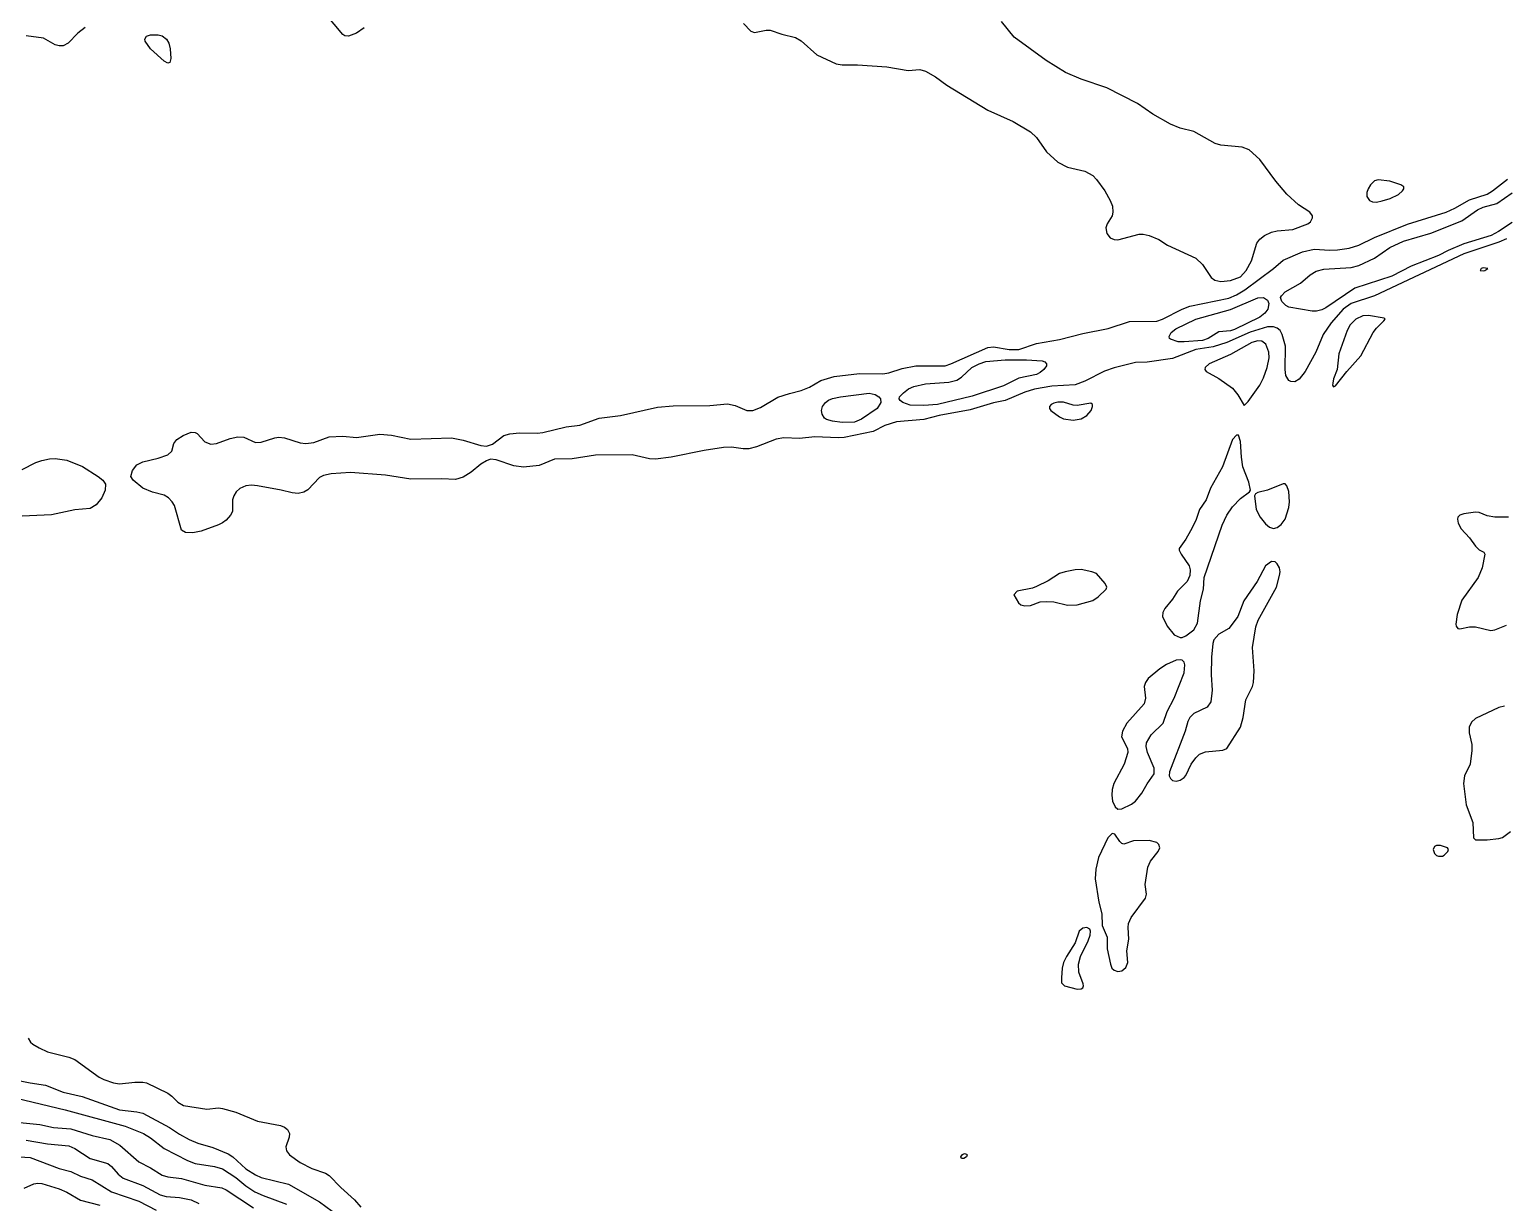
# Model space of a CAD drawing. Extents: x 474277 to 475042, y 254928 to 255625.
# Drawn here: x 474395.3 to 474453.5, y 255386 to 255432.3 of the extents above; entities that cross this region are included whole.
import ezdxf

# ---------------------------------------------------------------- set-up
doc = ezdxf.new("R2010")
doc.units = 0
doc.header["$MEASUREMENT"] = 0
doc.layers.add('BaseMapV2_DTM_export_MonNov09090547073261 — entities', color=1, linetype='CONTINUOUS')

msp = doc.modelspace()

# ---------------------------------------------------------------- linework, layer by layer
at = {"layer": 'BaseMapV2_DTM_export_MonNov09090547073261 — entities', "color": 15, "linetype": 'Continuous', "true_color": 0xb7484b}
for points in [[(474408.513, 255432.342, 83.5), (474408.207, 255432.139, 83.5), (474407.9, 255432.014, 83.5), (474407.747, 255432.027, 83.5), (474407.67, 255432.077, 83.5), (474406.98, 255432.901, 83.5)], [(474397.499, 255432.358, 83.5), (474397.216, 255432.128, 83.5), (474396.826, 255431.745, 83.5), (474396.628, 255431.638, 83.5), (474396.475, 255431.631, 83.5), (474396.322, 255431.678, 83.5), (474395.862, 255431.94, 83.5), (474395.172, 255432.024, 83.5)], [(474423.483, 255432.511, 83.25), (474423.772, 255432.206, 83.25), (474423.925, 255432.156, 83.25), (474424.385, 255432.253, 83.25), (474424.539, 255432.254, 83.25), (474424.999, 255432.09, 83.25), (474425.535, 255431.957, 83.25), (474425.765, 255431.826, 83.25), (474426.379, 255431.276, 83.25), (474427.146, 255430.918, 83.25), (474427.376, 255430.881, 83.25), (474427.989, 255430.885, 83.25), (474429.139, 255430.805, 83.25), (474429.983, 255430.657, 83.25), (474430.443, 255430.695, 83.25), (474430.673, 255430.628, 83.25), (474431.056, 255430.417, 83.25), (474431.516, 255430.085, 83.25), (474433.126, 255429.1, 83.25), (474434.123, 255428.643, 83.25), (474434.813, 255428.237, 83.25), (474435.043, 255428.016, 83.25), (474435.448, 255427.451, 83.25), (474435.887, 255427.039, 83.25), (474436.27, 255426.849, 83.25), (474436.96, 255426.689, 83.25), (474437.267, 255426.518, 83.25), (474437.42, 255426.36, 83.25), (474437.746, 255425.917, 83.25), (474437.959, 255425.534, 83.25), (474438.045, 255425.304, 83.25), (474438.066, 255425.074, 83.25), (474438.037, 255424.921, 83.25), (474437.844, 255424.614, 83.25), (474437.79, 255424.46, 83.25), (474437.829, 255424.23, 83.25), (474437.957, 255424.06, 83.25), (474438.11, 255423.995, 83.25), (474438.264, 255423.984, 83.25), (474439.107, 255424.201, 83.25), (474439.26, 255424.205, 83.25), (474439.49, 255424.15, 83.25), (474439.874, 255423.988, 83.25), (474440.214, 255423.77, 83.25), (474441.331, 255423.263, 83.25), (474441.595, 255423.004, 83.25), (474441.944, 255422.5, 83.25), (474442.083, 255422.39, 83.25), (474442.328, 255422.33, 83.25), (474442.711, 255422.373, 83.25)], [(474442.711, 255422.373, 83.25), (474443.094, 255422.524, 83.25), (474443.324, 255422.764, 83.25), (474443.539, 255423.157, 83.25), (474443.743, 255423.847, 83.25), (474443.861, 255424.011, 83.25), (474444.053, 255424.154, 83.25), (474444.321, 255424.286, 83.25), (474444.551, 255424.339, 83.25), (474445.164, 255424.384, 83.25), (474445.756, 255424.614, 83.25), (474445.859, 255424.69, 83.25), (474445.947, 255424.844, 83.25), (474445.94, 255424.921, 83.25), (474445.843, 255425.074, 83.25), (474445.395, 255425.359, 83.25), (474444.935, 255425.787, 83.25), (474444.501, 255426.301, 83.25), (474443.861, 255427.148, 83.25), (474443.438, 255427.528, 83.25), (474443.171, 255427.63, 83.25), (474442.328, 255427.72, 83.25), (474442.097, 255427.786, 83.25), (474441.254, 255428.251, 83.25), (474440.717, 255428.389, 83.25), (474440.334, 255428.538, 83.25), (474439.644, 255428.935, 83.25), (474439.03, 255429.364, 83.25), (474437.827, 255429.981, 83.25), (474436.807, 255430.318, 83.25), (474436.193, 255430.583, 83.25), (474435.427, 255431.055, 83.25), (474434.173, 255431.975, 83.25), (474433.666, 255432.588, 83.25)], [(474400.839, 255430.978, 83.5), (474400.769, 255430.952, 83.5), (474400.616, 255431.025, 83.5), (474400.077, 255431.515, 83.5), (474399.869, 255431.821, 83.5), (474399.858, 255431.898, 83.5), (474399.926, 255432.011, 83.5), (474400.079, 255432.066, 83.5), (474400.386, 255432.063, 83.5), (474400.539, 255432.022, 83.5), (474400.707, 255431.898, 83.5), (474400.801, 255431.745, 83.5), (474400.857, 255431.515, 83.5), (474400.887, 255431.131, 83.5), (474400.839, 255430.978, 83.5)], [(474401.747, 255412.422, 83.5), (474401.459, 255412.43, 83.5), (474401.306, 255412.524, 83.5), (474401.021, 255413.496, 83.5), (474400.933, 255413.649, 83.5), (474400.79, 255413.802, 83.5), (474400.616, 255413.91, 83.5), (474400.156, 255414.027, 83.5), (474399.773, 255414.186, 83.5), (474399.398, 255414.493, 83.5), (474399.309, 255414.646, 83.5), (474399.365, 255414.876, 83.5), (474399.545, 255415.106, 83.5), (474399.772, 255415.228, 83.5), (474400.386, 255415.364, 83.5), (474400.769, 255415.5, 83.5), (474400.921, 255415.643, 83.5), (474401.001, 255415.949, 83.5), (474401.116, 255416.103, 83.5), (474401.37, 255416.256, 83.5), (474401.689, 255416.395, 83.5), (474401.842, 255416.385, 83.5), (474401.919, 255416.341, 83.5), (474402.226, 255416.017, 83.5), (474402.456, 255415.917, 83.5), (474402.686, 255415.942, 83.5), (474403.223, 255416.141, 83.5), (474403.529, 255416.211, 83.5), (474403.759, 255416.196, 83.5), (474404.219, 255415.986, 83.5), (474404.449, 255415.997, 83.5), (474404.986, 255416.175, 83.5), (474405.14, 255416.196, 83.5), (474405.37, 255416.164, 83.5), (474405.983, 255415.968, 83.5), (474406.213, 255415.95, 83.5), (474406.52, 255415.986, 83.5), (474407.133, 255416.21, 83.5), (474407.67, 255416.23, 83.5), (474408.207, 255416.183, 83.5), (474409.127, 255416.32, 83.5), (474409.587, 255416.28, 83.5), (474410.354, 255416.112, 83.5), (474411.964, 255416.165, 83.5), (474412.424, 255416.082, 83.5), (474413.114, 255415.861, 83.5), (474413.344, 255415.842, 83.5), (474413.574, 255415.922, 83.5), (474414.029, 255416.256, 83.5), (474414.264, 255416.328, 83.5), (474414.647, 255416.371, 83.5), (474415.337, 255416.359, 83.5), (474415.568, 255416.384, 83.5), (474416.488, 255416.597, 83.5), (474417.024, 255416.675, 83.5), (474417.791, 255416.947, 83.5), (474418.635, 255417.054, 83.5), (474420.091, 255417.376, 83.5), (474420.705, 255417.435, 83.5), (474422.162, 255417.45, 83.5), (474422.852, 255417.507, 83.5), (474423.158, 255417.443, 83.5), (474423.619, 255417.25, 83.5), (474423.849, 255417.249, 83.5), (474424.155, 255417.368, 83.5), (474424.845, 255417.768, 83.5), (474425.305, 255417.923, 83.5), (474425.765, 255418.034, 83.5), (474426.094, 255418.173, 83.5), (474426.532, 255418.427, 83.5), (474427.069, 255418.592, 83.5), (474428.066, 255418.709, 83.5), (474428.986, 255418.689, 83.5), (474429.216, 255418.735, 83.5), (474429.753, 255418.91, 83.5), (474430.289, 255419.014, 83.5), (474431.439, 255419.01, 83.5), (474431.67, 255419.082, 83.5), (474433.126, 255419.735, 83.5), (474433.356, 255419.753, 83.5), (474433.97, 255419.651, 83.5), (474434.353, 255419.654, 83.5), (474435.043, 255419.892, 83.5), (474435.963, 255420.048, 83.5), (474436.884, 255420.288, 83.5), (474437.88, 255420.477, 83.5), (474438.724, 255420.759, 83.5), (474439.797, 255420.768, 83.5), (474440.027, 255420.849, 83.5), (474440.794, 255421.24, 83.5), (474441.101, 255421.364, 83.5), (474442.634, 255421.682, 83.5), (474442.941, 255421.812, 83.5), (474443.271, 255422.007, 83.5), (474444.403, 255422.85, 83.5), (474444.781, 255423.178, 83.5), (474445.548, 255423.506, 83.5), (474446.008, 255423.606, 83.5), (474446.621, 255423.573, 83.5), (474446.928, 255423.586, 83.5), (474447.388, 255423.653, 83.5), (474447.772, 255423.768, 83.5), (474448.385, 255424.071, 83.5), (474449.688, 255424.594, 83.5), (474451.224, 255425.074, 83.5), (474451.566, 255425.227, 83.5), (474452.142, 255425.561, 83.5), (474452.832, 255425.786, 83.5), (474453.052, 255425.917, 83.5), (474453.638, 255426.377, 83.5)], [(474448.692, 255425.516, 83.25), (474449.011, 255425.611, 83.25), (474449.334, 255425.764, 83.25), (474449.5, 255425.917, 83.25), (474449.547, 255425.994, 83.25), (474449.545, 255426.071, 83.25), (474449.424, 255426.147, 83.25), (474448.998, 255426.293, 83.25), (474448.538, 255426.343, 83.25), (474448.385, 255426.303, 83.25), (474448.232, 255426.154, 83.25), (474448.133, 255425.994, 83.25), (474448.081, 255425.841, 83.25), (474448.088, 255425.687, 83.25), (474448.188, 255425.534, 83.25), (474448.308, 255425.48, 83.25), (474448.462, 255425.463, 83.25), (474448.692, 255425.516, 83.25)], [(474446.1, 255421.163, 83.75), (474445.931, 255421.164, 83.75), (474445.011, 255421.325, 83.75), (474444.884, 255421.393, 83.75), (474444.731, 255421.547, 83.75), (474444.685, 255421.7, 83.75), (474444.713, 255421.777, 83.75), (474444.866, 255421.93, 83.75), (474445.471, 255422.269, 83.75), (474445.855, 255422.594, 83.75), (474446.085, 255422.74, 83.75), (474446.391, 255422.825, 83.75), (474447.465, 255422.883, 83.75), (474447.772, 255422.967, 83.75), (474448.385, 255423.261, 83.75), (474448.998, 255423.674, 83.75), (474449.534, 255423.924, 83.75), (474450.609, 255424.248, 83.75), (474451.835, 255424.731, 83.75), (474452.449, 255425.17, 83.75), (474452.679, 255425.269, 83.75), (474453.216, 255425.415, 83.75), (474453.829, 255425.839, 83.75)], [(474453.829, 255424.66, 83.75), (474453.288, 255424.307, 83.75), (474452.99, 255424.154, 83.75), (474451.912, 255423.82, 83.75), (474451.299, 255423.562, 83.75), (474450.915, 255423.366, 83.75), (474449.842, 255422.938, 83.75), (474449.078, 255422.544, 83.75), (474447.618, 255422.07, 83.75), (474446.468, 255421.293, 83.75), (474446.315, 255421.218, 83.75), (474446.1, 255421.163, 83.75)], [(474453.599, 255424.021, 83.5), (474453.292, 255423.892, 83.5), (474451.912, 255423.423, 83.5), (474448.385, 255421.777, 83.5), (474447.465, 255421.467, 83.5), (474447.152, 255421.24, 83.5), (474446.674, 255420.703, 83.5), (474446.363, 255420.243, 83.5), (474446.074, 255419.553, 83.5), (474445.655, 255418.786, 83.5), (474445.417, 255418.48, 83.5), (474445.241, 255418.377, 83.5), (474445.088, 255418.388, 83.5), (474445.011, 255418.434, 83.5), (474444.89, 255418.633, 83.5), (474444.864, 255418.863, 83.5), (474444.878, 255419.783, 83.5), (474444.749, 255420.243, 83.5), (474444.66, 255420.397, 83.5), (474444.551, 255420.496, 83.5), (474444.398, 255420.553, 83.5), (474444.168, 255420.55, 83.5), (474443.478, 255420.341, 83.5), (474442.558, 255419.926, 83.5), (474442.021, 255419.762, 83.5), (474441.331, 255419.652, 83.5), (474440.411, 255419.304, 83.5), (474439.414, 255419.154, 83.5), (474438.954, 255419.137, 83.5), (474438.11, 255418.928, 83.5), (474437.727, 255418.796, 83.5), (474436.96, 255418.403, 83.5), (474436.577, 255418.266, 83.5), (474435.657, 255418.207, 83.5), (474434.967, 255418.088, 83.5), (474434.583, 255417.97, 83.5), (474433.816, 255417.644, 83.5), (474433.356, 255417.544, 83.5), (474432.436, 255417.269, 83.5), (474431.209, 255417.048, 83.5), (474430.596, 255416.897, 83.5), (474429.523, 255416.802, 83.5), (474429.063, 255416.654, 83.5), (474428.602, 255416.419, 83.5), (474427.452, 255416.184, 83.5), (474427.222, 255416.169, 83.5), (474426.302, 255416.206, 83.5), (474425.689, 255416.149, 83.5), (474425.075, 255416.171, 83.5), (474424.769, 255416.111, 83.5), (474424.002, 255415.81, 83.5), (474423.695, 255415.739, 83.5), (474423.465, 255415.735, 83.5), (474423.005, 255415.801, 83.5), (474422.698, 255415.789, 83.5), (474421.932, 255415.67, 83.5), (474420.628, 255415.4, 83.5), (474420.015, 255415.325, 83.5), (474419.773, 255415.336, 83.5), (474419.095, 255415.5, 83.5), (474417.638, 255415.488, 83.5), (474416.718, 255415.342, 83.5), (474416.028, 255415.321, 83.5), (474415.414, 255415.075, 83.5), (474414.801, 255415.016, 83.5), (474414.417, 255415.069, 83.5), (474413.727, 255415.301, 83.5), (474413.497, 255415.321, 83.5), (474413.344, 255415.268, 83.5), (474413.114, 255415.131, 83.5), (474412.731, 255414.819, 83.5), (474412.424, 255414.617, 83.5), (474412.117, 255414.528, 83.5), (474411.58, 255414.558, 83.5), (474410.354, 255414.532, 83.5), (474409.357, 255414.699, 83.5), (474407.977, 255414.798, 83.5), (474407.21, 255414.751, 83.5), (474406.903, 255414.679, 83.5), (474406.75, 255414.605, 83.5), (474406.29, 255414.117, 83.5), (474406.136, 255414.03, 83.5), (474405.906, 255413.976, 83.5), (474405.676, 255413.993, 83.5), (474405.24, 255414.109, 83.5), (474404.296, 255414.279, 83.5), (474404.066, 255414.299, 83.5), (474403.836, 255414.279, 83.5), (474403.606, 255414.168, 83.5), (474403.465, 255414.033, 83.5), (474403.362, 255413.879, 83.5), (474403.315, 255413.726, 83.5), (474403.31, 255413.266, 83.5), (474403.235, 255413.112, 83.5), (474403.069, 255412.927, 83.5), (474402.916, 255412.81, 83.5), (474402.763, 255412.742, 83.5), (474402.073, 255412.484, 83.5), (474401.747, 255412.422, 83.5)], [(474452.679, 255422.756, 83.25), (474452.75, 255422.774, 83.25), (474452.857, 255422.85, 83.25), (474452.679, 255422.875, 83.25), (474452.603, 255422.85, 83.25), (474452.555, 255422.774, 83.25), (474452.679, 255422.756, 83.25)], [(474441.596, 255420.013, 83.75), (474440.871, 255419.95, 83.75), (474440.641, 255419.96, 83.75), (474440.334, 255420.059, 83.75), (474440.297, 255420.09, 83.75), (474440.282, 255420.167, 83.75), (474440.36, 255420.32, 83.75), (474440.545, 255420.473, 83.75), (474441.331, 255420.856, 83.75), (474442.711, 255421.235, 83.75), (474443.784, 255421.688, 83.75), (474444.014, 255421.702, 83.75), (474444.168, 255421.605, 83.75), (474444.222, 255421.47, 83.75), (474444.177, 255421.24, 83.75), (474444.061, 255421.087, 83.75), (474443.869, 255420.933, 83.75), (474442.864, 255420.441, 83.75), (474442.711, 255420.393, 83.75), (474442.251, 255420.353, 83.75), (474441.827, 255420.09, 83.75), (474441.596, 255420.013, 83.75)], [(474446.851, 255418.223, 83.25), (474447.299, 255418.786, 83.25), (474447.849, 255419.4, 83.25), (474448.338, 255420.32, 83.25), (474448.462, 255420.493, 83.25), (474448.758, 255420.78, 83.25), (474448.805, 255420.857, 83.25), (474448.768, 255420.891, 83.25), (474448.155, 255420.998, 83.25), (474447.925, 255420.985, 83.25), (474447.654, 255420.857, 83.25), (474447.43, 255420.627, 83.25), (474447.309, 255420.397, 83.25), (474446.984, 255419.477, 83.25), (474446.915, 255418.863, 83.25), (474446.775, 255418.497, 83.25), (474446.742, 255418.326, 83.25), (474446.738, 255418.25, 83.25), (474446.775, 255418.177, 83.25), (474446.851, 255418.223, 83.25)], [(474443.248, 255417.444, 83.25), (474443.401, 255417.596, 83.25), (474443.861, 255418.247, 83.25), (474444.014, 255418.531, 83.25), (474444.159, 255418.94, 83.25), (474444.233, 255419.323, 83.25), (474444.224, 255419.553, 83.25), (474444.101, 255419.86, 83.25), (474443.938, 255419.983, 83.25), (474443.784, 255419.997, 83.25), (474443.554, 255419.93, 83.25), (474442.711, 255419.452, 83.25), (474441.862, 255419.093, 83.25), (474441.706, 255418.94, 83.25), (474441.693, 255418.863, 83.25), (474441.741, 255418.786, 83.25), (474442.251, 255418.509, 83.25), (474442.788, 255418.127, 83.25), (474443, 255417.866, 83.25), (474443.248, 255417.444, 83.25)], [(474431.143, 255417.483, 83.75), (474430.596, 255417.439, 83.75), (474430.059, 255417.461, 83.75), (474429.771, 255417.56, 83.75), (474429.671, 255417.636, 83.75), (474429.627, 255417.713, 83.75), (474429.646, 255417.79, 83.75), (474429.799, 255417.943, 83.75), (474430.003, 255418.096, 83.75), (474430.213, 255418.197, 83.75), (474430.673, 255418.296, 83.75), (474431.593, 255418.364, 83.75), (474431.9, 255418.45, 83.75), (474432.086, 255418.556, 83.75), (474432.491, 255418.94, 83.75), (474432.788, 255419.093, 83.75), (474433.05, 255419.185, 83.75), (474433.816, 255419.248, 83.75), (474434.66, 255419.243, 83.75), (474435.273, 255419.203, 83.75), (474435.372, 255419.17, 83.75), (474435.444, 255419.093, 83.75), (474435.444, 255419.016, 83.75), (474435.339, 255418.863, 83.75), (474435.197, 255418.742, 83.75), (474435.043, 255418.662, 83.75), (474434.353, 255418.523, 83.75), (474433.74, 255418.225, 83.75), (474432.513, 255417.817, 83.75), (474431.143, 255417.483, 83.75)], [(474427.862, 255416.793, 83.75), (474427.376, 255416.772, 83.75), (474426.992, 255416.824, 83.75), (474426.762, 255416.893, 83.75), (474426.685, 255416.946, 83.75), (474426.586, 255417.1, 83.75), (474426.564, 255417.253, 83.75), (474426.604, 255417.406, 83.75), (474426.72, 255417.56, 83.75), (474426.839, 255417.65, 83.75), (474426.992, 255417.717, 83.75), (474427.31, 255417.79, 83.75), (474428.449, 255417.929, 83.75), (474428.679, 255417.875, 83.75), (474428.823, 255417.79, 83.75), (474428.893, 255417.713, 83.75), (474428.91, 255417.56, 83.75), (474428.759, 255417.33, 83.75), (474428.142, 255416.902, 83.75), (474427.862, 255416.793, 83.75)], [(474436.807, 255416.914, 83.25), (474437.037, 255417.052, 83.25), (474437.204, 255417.253, 83.25), (474437.258, 255417.406, 83.25), (474437.254, 255417.483, 83.25), (474437.19, 255417.537, 83.25), (474436.653, 255417.448, 83.25), (474436.5, 255417.462, 83.25), (474436.117, 255417.572, 83.25), (474435.887, 255417.58, 83.25), (474435.733, 255417.542, 83.25), (474435.629, 255417.483, 83.25), (474435.568, 255417.406, 83.25), (474435.562, 255417.33, 83.25), (474435.608, 255417.253, 83.25), (474435.963, 255416.997, 83.25), (474436.117, 255416.921, 83.25), (474436.5, 255416.872, 83.25), (474436.807, 255416.914, 83.25)], [(474440.947, 255408.356, 83.25), (474441.254, 255408.599, 83.25), (474441.407, 255408.854, 83.25), (474441.526, 255409.739, 83.25), (474441.635, 255410.199, 83.25), (474441.662, 255410.659, 83.25), (474442.379, 255412.729, 83.25), (474442.567, 255413.112, 83.25), (474442.788, 255413.452, 83.25), (474443.094, 255413.773, 83.25), (474443.451, 255414.033, 83.25), (474443.49, 255414.109, 83.25), (474443.432, 255414.416, 83.25), (474443.193, 255415.029, 83.25), (474443.134, 255415.413, 83.25), (474443.099, 255416.026, 83.25), (474443.018, 255416.273, 83.25), (474442.941, 255416.273, 83.25), (474442.786, 255416.103, 83.25), (474442.39, 255415.029, 83.25), (474441.915, 255414.186, 83.25), (474441.746, 255413.726, 83.25), (474441.479, 255413.342, 83.25), (474441.331, 255412.903, 83.25), (474441.128, 255412.499, 83.25), (474440.947, 255412.176, 83.25), (474440.685, 255411.809, 83.25), (474440.686, 255411.732, 83.25), (474440.764, 255411.579, 83.25), (474441.074, 255411.119, 83.25), (474441.117, 255410.965, 83.25), (474441.096, 255410.735, 83.25), (474440.993, 255410.505, 83.25), (474440.61, 255410.122, 83.25), (474440.411, 255409.806, 83.25), (474440.116, 255409.432, 83.25), (474440.034, 255409.279, 83.25), (474440.019, 255409.125, 83.25), (474440.206, 255408.742, 83.25), (474440.487, 255408.399, 83.25), (474440.717, 255408.292, 83.25), (474440.794, 255408.293, 83.25), (474440.947, 255408.356, 83.25)], [(474395.018, 255414.926, 83.5), (474395.555, 255415.191, 83.5), (474395.785, 255415.274, 83.5), (474396.092, 255415.343, 83.5), (474396.322, 255415.355, 83.5), (474396.782, 255415.288, 83.5), (474397.395, 255415.041, 83.5), (474398.014, 255414.646, 83.5), (474398.195, 255414.493, 83.5), (474398.299, 255414.339, 83.5), (474398.285, 255414.109, 83.5), (474398.16, 255413.802, 83.5), (474397.932, 255413.526, 83.5), (474397.702, 255413.384, 83.5), (474397.089, 255413.331, 83.5), (474396.168, 255413.137, 83.5), (474395.018, 255413.08, 83.5)], [(474444.551, 255412.626, 83.25), (474444.704, 255412.745, 83.25), (474444.857, 255412.959, 83.25), (474445.007, 255413.419, 83.25), (474445.031, 255413.649, 83.25), (474445.011, 255414.05, 83.25), (474444.935, 255414.278, 83.25), (474444.858, 255414.348, 83.25), (474444.781, 255414.353, 83.25), (474444.168, 255414.1, 83.25), (474443.784, 255414.007, 83.25), (474443.687, 255413.956, 83.25), (474443.657, 255413.879, 83.25), (474443.719, 255413.342, 83.25), (474443.872, 255413.036, 83.25), (474444.091, 255412.77, 83.25), (474444.244, 255412.639, 83.25), (474444.398, 255412.586, 83.25), (474444.551, 255412.626, 83.25)], [(474453.676, 255413.037, 83.25), (474453.139, 255413.046, 83.25), (474452.832, 255413.096, 83.25), (474452.525, 255413.218, 83.25), (474452.372, 255413.233, 83.25), (474451.912, 255413.17, 83.25), (474451.761, 255413.112, 83.25), (474451.682, 255413.036, 83.25), (474451.663, 255412.959, 83.25), (474451.689, 255412.806, 83.25), (474451.807, 255412.576, 83.25), (474452.142, 255412.225, 83.25), (474452.372, 255411.892, 83.25), (474452.525, 255411.757, 83.25), (474452.699, 255411.656, 83.25), (474452.74, 255411.579, 83.25), (474452.637, 255411.042, 83.25), (474452.479, 255410.659, 83.25), (474451.835, 255409.77, 83.25), (474451.649, 255409.202, 83.25), (474451.597, 255408.819, 83.25), (474451.607, 255408.742, 83.25), (474451.682, 255408.641, 83.25), (474451.759, 255408.632, 83.25), (474452.142, 255408.709, 83.25), (474452.372, 255408.713, 83.25), (474452.986, 255408.573, 83.25), (474453.139, 255408.596, 83.25), (474453.599, 255408.78, 83.25)], [(474436.653, 255409.58, 83.25), (474437.267, 255409.749, 83.25), (474437.48, 255409.892, 83.25), (474437.8, 255410.199, 83.25), (474437.822, 255410.275, 83.25), (474437.756, 255410.429, 83.25), (474437.42, 255410.814, 83.25), (474437.228, 255410.889, 83.25), (474436.807, 255410.97, 83.25), (474436.577, 255410.963, 83.25), (474436.176, 255410.889, 83.25), (474435.963, 255410.812, 83.25), (474435.503, 255410.526, 83.25), (474435.043, 255410.3, 83.25), (474434.89, 255410.244, 83.25), (474434.281, 255410.122, 83.25), (474434.149, 255409.969, 83.25), (474434.336, 255409.662, 83.25), (474434.428, 255409.585, 83.25), (474434.583, 255409.546, 83.25), (474434.813, 255409.553, 83.25), (474435.197, 255409.699, 83.25), (474435.427, 255409.715, 83.25), (474435.733, 255409.696, 83.25), (474436.27, 255409.565, 83.25), (474436.653, 255409.58, 83.25)], [(474440.717, 255402.667, 83.25), (474440.871, 255402.763, 83.25), (474440.947, 255402.854, 83.25), (474441.151, 255403.298, 83.25), (474441.331, 255403.55, 83.25), (474441.484, 255403.695, 83.25), (474441.714, 255403.777, 83.25), (474442.404, 255403.848, 83.25), (474442.561, 255403.911, 83.25), (474443.095, 255404.755, 83.25), (474443.207, 255405.138, 83.25), (474443.315, 255405.828, 83.25), (474443.576, 255406.365, 83.25), (474443.617, 255406.518, 83.25), (474443.646, 255406.978, 83.25), (474443.574, 255407.898, 83.25), (474443.708, 255408.716, 83.25), (474443.801, 255408.972, 83.25), (474444.515, 255410.275, 83.25), (474444.64, 255410.735, 83.25), (474444.66, 255410.889, 83.25), (474444.635, 255411.042, 83.25), (474444.551, 255411.2, 83.25), (474444.474, 255411.275, 83.25), (474444.321, 255411.292, 83.25), (474444.091, 255411.119, 83.25), (474443.76, 255410.505, 83.25), (474443.227, 255409.739, 83.25), (474442.99, 255409.125, 83.25), (474442.894, 255408.972, 83.25), (474442.634, 255408.65, 83.25), (474442.251, 255408.427, 83.25), (474442.051, 255408.205, 83.25), (474442.01, 255408.052, 83.25), (474441.96, 255407.515, 83.25), (474441.946, 255406.825, 83.25), (474441.978, 255406.212, 83.25), (474441.933, 255405.751, 83.25), (474441.791, 255405.545, 83.25), (474441.26, 255405.291, 83.25), (474441.101, 255405.138, 83.25), (474441.028, 255404.985, 83.25), (474440.923, 255404.601, 83.25), (474440.296, 255402.991, 83.25), (474440.284, 255402.838, 83.25), (474440.334, 255402.726, 83.25), (474440.411, 255402.652, 83.25), (474440.564, 255402.625, 83.25), (474440.717, 255402.667, 83.25)], [(474438.417, 255401.528, 83.25), (474438.8, 255401.714, 83.25), (474438.957, 255401.841, 83.25), (474439.208, 255402.148, 83.25), (474439.414, 255402.517, 83.25), (474439.691, 255402.914, 83.25), (474439.689, 255403.144, 83.25), (474439.424, 255403.758, 83.25), (474439.383, 255403.988, 83.25), (474439.393, 255404.141, 83.25), (474439.571, 255404.448, 83.25), (474440.048, 255404.908, 83.25), (474440.2, 255405.368, 83.25), (474440.487, 255405.893, 83.25), (474440.88, 255406.902, 83.25), (474440.901, 255407.208, 83.25), (474440.871, 255407.315, 83.25), (474440.794, 255407.394, 83.25), (474440.717, 255407.416, 83.25), (474440.564, 255407.397, 83.25), (474440.181, 255407.233, 83.25), (474439.914, 255407.055, 83.25), (474439.457, 255406.672, 83.25), (474439.345, 255406.518, 83.25), (474439.292, 255406.365, 83.25), (474439.349, 255405.905, 83.25), (474439.298, 255405.675, 83.25), (474438.611, 255404.908, 83.25), (474438.447, 255404.601, 83.25), (474438.409, 255404.371, 83.25), (474438.64, 255403.911, 83.25), (474438.654, 255403.758, 83.25), (474438.515, 255403.298, 83.25), (474438.095, 255402.531, 83.25), (474438.038, 255402.301, 83.25), (474438.022, 255402.071, 83.25), (474438.048, 255401.841, 83.25), (474438.153, 255401.611, 83.25), (474438.264, 255401.518, 83.25), (474438.417, 255401.528, 83.25)], [(474453.522, 255405.589, 83.25), (474453.292, 255405.528, 83.25), (474452.372, 255405.103, 83.25), (474452.219, 255404.947, 83.25), (474452.125, 255404.755, 83.25), (474452.131, 255404.525, 83.25), (474452.225, 255404.065, 83.25), (474452.228, 255403.835, 83.25), (474452.17, 255403.298, 83.25), (474451.935, 255402.838, 83.25), (474451.903, 255402.531, 83.25), (474452.001, 255401.688, 83.25), (474452.274, 255400.998, 83.25), (474452.3, 255400.384, 83.25), (474452.372, 255400.312, 83.25), (474452.832, 255400.306, 83.25), (474453.292, 255400.357, 83.25), (474453.446, 255400.409, 83.25), (474453.752, 255400.64, 83.25)], [(474438.417, 255395.143, 83.25), (474438.57, 255395.278, 83.25), (474438.65, 255395.477, 83.25), (474438.62, 255395.937, 83.25), (474438.699, 255396.397, 83.25), (474438.663, 255396.857, 83.25), (474438.683, 255397.01, 83.25), (474438.791, 255397.24, 83.25), (474439.356, 255398.007, 83.25), (474439.384, 255398.161, 83.25), (474439.339, 255398.544, 83.25), (474439.441, 255399.234, 83.25), (474439.554, 255399.464, 83.25), (474439.857, 255399.847, 83.25), (474439.914, 255400.001, 83.25), (474439.874, 255400.132, 83.25), (474439.797, 255400.201, 83.25), (474439.49, 255400.287, 83.25), (474438.877, 255400.276, 83.25), (474438.494, 255400.141, 83.25), (474438.417, 255400.167, 83.25), (474438.34, 255400.245, 83.25), (474438.135, 255400.537, 83.25), (474438.034, 255400.559, 83.25), (474437.868, 255400.384, 83.25), (474437.497, 255399.617, 83.25), (474437.389, 255399.157, 83.25), (474437.366, 255398.774, 83.25), (474437.515, 255397.854, 83.25), (474437.625, 255397.394, 83.25), (474437.638, 255396.934, 83.25), (474437.836, 255396.474, 83.25), (474437.842, 255396.014, 83.25), (474437.964, 255395.4, 83.25), (474438.028, 255395.247, 83.25), (474438.11, 255395.165, 83.25), (474438.264, 255395.116, 83.25), (474438.417, 255395.143, 83.25)], [(474451.069, 255399.672, 83.25), (474451.145, 255399.705, 83.25), (474451.284, 255399.847, 83.25), (474451.309, 255399.924, 83.25), (474451.266, 255400.001, 83.25), (474450.992, 255400.084, 83.25), (474450.839, 255400.082, 83.25), (474450.762, 255400.041, 83.25), (474450.711, 255399.924, 83.25), (474450.764, 255399.771, 83.25), (474450.839, 255399.692, 83.25), (474450.915, 255399.665, 83.25), (474451.069, 255399.672, 83.25)], [(474436.884, 255394.474, 83.25), (474436.908, 255394.557, 83.25), (474436.891, 255394.633, 83.25), (474436.722, 255395.093, 83.25), (474436.705, 255395.4, 83.25), (474436.779, 255395.707, 83.25), (474437.083, 255396.32, 83.25), (474437.167, 255396.55, 83.25), (474437.183, 255396.704, 83.25), (474437.157, 255396.78, 83.25), (474437.037, 255396.851, 83.25), (474436.884, 255396.831, 83.25), (474436.729, 255396.704, 83.25), (474436.581, 255396.244, 83.25), (474436.23, 255395.707, 83.25), (474436.121, 255395.477, 83.25), (474436.066, 255395.247, 83.25), (474436.029, 255394.863, 83.25), (474436.04, 255394.669, 83.25), (474436.148, 255394.557, 83.25), (474436.653, 255394.419, 83.25), (474436.807, 255394.433, 83.25), (474436.884, 255394.474, 83.25)], [(474395.253, 255392.486, 83.5), (474395.349, 255392.333, 83.5), (474395.434, 255392.256, 83.5), (474395.682, 255392.103, 83.5), (474396.016, 255391.95, 83.5), (474396.859, 255391.741, 83.5), (474397.089, 255391.649, 83.5), (474398.052, 255390.953, 83.5), (474398.239, 255390.858, 83.5), (474398.622, 255390.719, 83.5), (474398.852, 255390.682, 83.5), (474399.466, 255390.748, 83.5), (474399.772, 255390.752, 83.5), (474399.926, 255390.725, 83.5), (474400.769, 255390.314, 83.5), (474400.922, 255390.2, 83.5), (474401.157, 255389.956, 83.5), (474401.382, 255389.824, 83.5), (474402.303, 255389.69, 83.5), (474402.763, 255389.736, 83.5), (474402.916, 255389.717, 83.5), (474403.453, 255389.562, 83.5), (474404.296, 255389.215, 83.5), (474405.216, 255389.037, 83.5), (474405.37, 255388.978, 83.5), (474405.482, 255388.883, 83.5), (474405.56, 255388.729, 83.5), (474405.551, 255388.576, 83.5), (474405.418, 255388.193, 83.5), (474405.445, 255388.039, 83.5), (474405.564, 255387.886, 83.5), (474405.989, 255387.579, 83.5), (474406.452, 255387.349, 83.5), (474406.98, 255387.161, 83.5), (474407.133, 255387.073, 83.5), (474407.593, 255386.598, 83.5), (474408.13, 255386.107, 83.5), (474408.385, 255385.816, 83.5)], [(474394.558, 255390.888, 83.75), (474395.325, 255390.72, 83.75), (474395.938, 255390.629, 83.75), (474396.628, 255390.353, 83.75), (474397.38, 255390.186, 83.75), (474398.852, 255389.654, 83.75), (474399.542, 255389.582, 83.75), (474399.772, 255389.529, 83.75), (474400.835, 255388.959, 83.75), (474401.229, 255388.7, 83.75), (474401.612, 255388.493, 83.75), (474401.947, 255388.346, 83.75), (474402.533, 255388.173, 83.75), (474403.146, 255387.928, 83.75), (474403.324, 255387.809, 83.75), (474403.836, 255387.337, 83.75), (474404.219, 255387.09, 83.75), (474404.449, 255386.996, 83.75), (474405.523, 255386.725, 83.75), (474406.75, 255386.031, 83.75), (474407.255, 255385.662, 83.75)], [(474394.788, 255390.114, 84), (474396.705, 255389.659, 84), (474399.082, 255389.012, 84), (474399.809, 255388.729, 84), (474400.079, 255388.559, 84), (474400.616, 255388.14, 84), (474401.536, 255387.654, 84), (474401.842, 255387.542, 84), (474402.609, 255387.427, 84), (474402.916, 255387.329, 84), (474403.453, 255386.992, 84), (474403.836, 255386.657, 84), (474404.196, 255386.429, 84), (474404.526, 255386.276, 84), (474405.446, 255385.943, 84)], [(474394.788, 255389.178, 84.25), (474395.708, 255389.078, 84.25), (474396.245, 255388.966, 84.25), (474396.935, 255388.907, 84.25), (474397.779, 255388.653, 84.25), (474398.469, 255388.489, 84.25), (474398.866, 255388.269, 84.25), (474399.619, 255387.608, 84.25), (474400.079, 255387.376, 84.25), (474400.539, 255387.076, 84.25), (474400.769, 255387.012, 84.25), (474401.306, 255386.945, 84.25), (474402.226, 255386.688, 84.25), (474402.895, 255386.582, 84.25), (474403.069, 255386.507, 84.25), (474404.143, 255385.798, 84.25)], [(474395.172, 255388.468, 84.5), (474396.015, 255388.312, 84.5), (474396.859, 255388.235, 84.5), (474397.089, 255388.139, 84.5), (474397.702, 255387.744, 84.5), (474398.392, 255387.54, 84.5), (474398.545, 255387.423, 84.5), (474398.806, 255387.119, 84.5), (474399.005, 255386.968, 84.5), (474399.772, 255386.677, 84.5), (474400.462, 255386.306, 84.5), (474400.692, 255386.234, 84.5), (474401.229, 255386.207, 84.5), (474401.689, 255386.109, 84.5), (474401.987, 255385.969, 84.5)], [(474394.712, 255387.819, 84.75), (474395.325, 255387.773, 84.75), (474396.475, 255387.348, 84.75), (474396.935, 255387.229, 84.75), (474397.319, 255387.04, 84.75), (474397.779, 255386.894, 84.75), (474398.545, 255386.425, 84.75), (474399.619, 255386.06, 84.75), (474400.309, 255385.696, 84.75)], [(474432.177, 255387.733, 83.5), (474432.084, 255387.733, 83.5), (474432.058, 255387.809, 83.5), (474432.13, 255387.899, 83.5), (474432.206, 255387.932, 83.5), (474432.283, 255387.915, 83.5), (474432.306, 255387.886, 83.5), (474432.292, 255387.809, 83.5), (474432.177, 255387.733, 83.5)], [(474395.095, 255386.575, 85), (474395.478, 255386.74, 85), (474395.632, 255386.768, 85), (474395.785, 255386.749, 85), (474396.475, 255386.536, 85), (474396.782, 255386.408, 85), (474397.319, 255386.092, 85), (474398.085, 255385.898, 85)]]:
    msp.add_polyline3d(points, dxfattribs=at)

doc.saveas('drawing.dxf')
